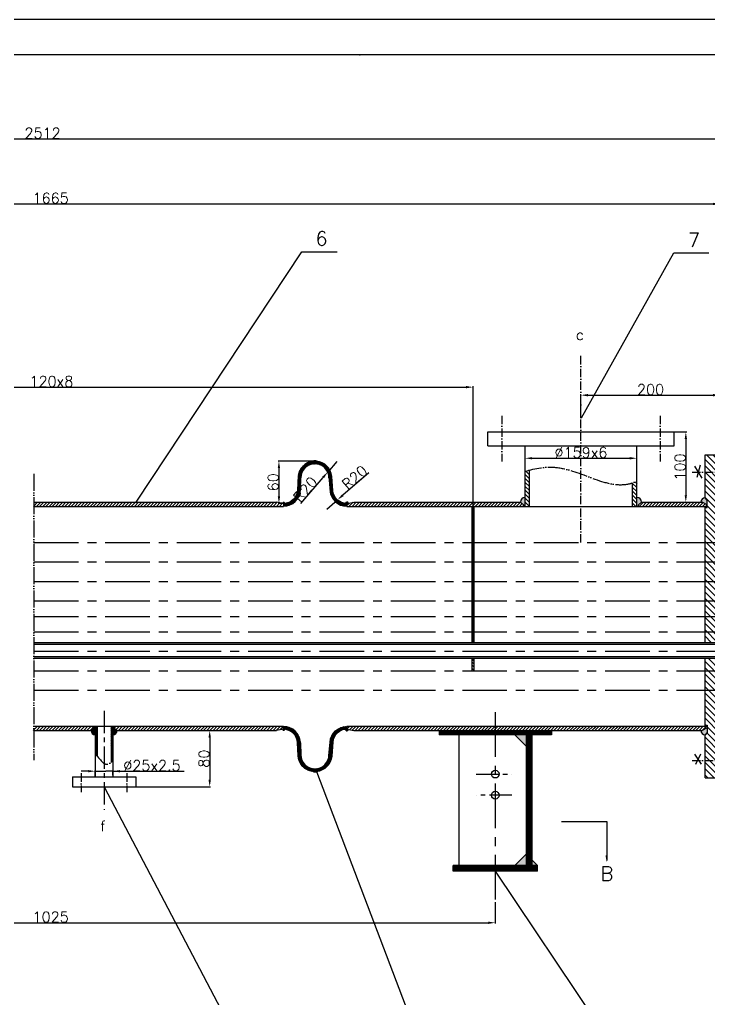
# Model space of a CAD drawing. Header units: millimetres. Extents: x 0 to 4205, y 0 to 2970.
# Drawn here: x 1656 to 2637, y 1576 to 2970 of the extents above; entities that cross this region are included whole.
import ezdxf

# ---------------------------------------------------------------- set-up
doc = ezdxf.new("R2010")
doc.units = ezdxf.units.MM
for name, pattern in [('ACAD_ISO05W100', [33, 24, -3, 0, -3, 0, -3]), ('ACAD_ISO10W100', [18, 12, -3, 0, -3]), ('CENTER', [50.8, 31.75, -6.35, 6.35, -6.35]), ('CENTERX2', [101.6, 63.5, -12.7, 12.7, -12.7])]:
    doc.linetypes.add(name, pattern=pattern)
for name, color, linetype in [('中心线', 10, 'CENTER'), ('双点划线', 90, 'ACAD_ISO10W100'), ('文字', 130, 'Continuous'), ('点划线', 51, 'Continuous'), ('粗线', 160, 'Continuous'), ('细线', 7, 'Continuous')]:
    doc.layers.add(name, color=color, linetype=linetype)
doc.styles.get("Standard").update_dxf_attribs({"font": 'txt.shx'})
doc.dimstyles.new('ISO-25', dxfattribs={"dimtxt": 15, "dimasz": 10, "dimexe": 1.25, "dimexo": 0.625, "dimtad": 1, "dimdsep": 46, "dimtxsty": 'Standard', "dimcen": 10, "dimadec": 0, "dimazin": 0, "dimtfac": 1, "dimtmove": 0, "dimatfit": 3, "dimldrblk": 'NONE', "dimfxl": 0, "dimarcsym": 0})

# ---------------------------------------------------------------- blocks, each defined once
blk = doc.blocks.new('*D20')
at = {"layer": 'Defpoints', "color": 0}
for p in [(2301.2, 2446.9), (1101.4, 2225.9), (2301.2, 2225.9)]:
    blk.add_point(p, dxfattribs=at)
at = {"layer": '细线', "color": 0, "lineweight": -2}
for p, q in [((1101.4, 2226.5), (1101.4, 2448.2)), ((1111.4, 2446.9), (2291.2, 2446.9)), ((2301.2, 2226.5), (2301.2, 2448.2))]:
    blk.add_line(p, q, dxfattribs=at)
at = {"layer": '细线', "color": 0}
for points in [[(1111.4, 2448.6), (1111.4, 2445.3), (1101.4, 2446.9)], [(2291.2, 2448.6), (2291.2, 2445.3), (2301.2, 2446.9)]]:
    blk.add_solid(points, dxfattribs=at)
at = {"layer": '细线', "color": 0, "insert": (1701.3, 2455.1), "char_height": 15, "attachment_point": 5}
blk.add_mtext('120x8', dxfattribs=at)
blk = doc.blocks.new('_None')
blk = doc.blocks.new('*D21')
at = {"layer": 'Defpoints', "color": 0}
for p in [(3064.5, 2800.2), (313, 2122), (3064.5, 2120.7)]:
    blk.add_point(p, dxfattribs=at)
at = {"layer": '细线', "color": 0, "lineweight": -2}
for p, q in [((313, 2122.6), (313, 2801.4)), ((323, 2800.2), (3054.5, 2800.2)), ((3064.5, 2121.4), (3064.5, 2801.4))]:
    blk.add_line(p, q, dxfattribs=at)
at = {"layer": '细线', "color": 0}
for points in [[(323, 2801.8), (323, 2798.5), (313, 2800.2)], [(3054.5, 2801.8), (3054.5, 2798.5), (3064.5, 2800.2)]]:
    blk.add_solid(points, dxfattribs=at)
at = {"layer": '细线', "color": 0, "insert": (1688.7, 2808.3), "char_height": 15, "attachment_point": 5}
blk.add_mtext('2512', dxfattribs=at)
blk = doc.blocks.new('*D24')
at = {"layer": 'Defpoints', "color": 0}
for p in [(2652.7, 2707.7), (747.7, 2351.4), (2652.7, 2283.2)]:
    blk.add_point(p, dxfattribs=at)
at = {"layer": '细线', "color": 0, "lineweight": -2}
for p, q in [((747.7, 2352), (747.7, 2708.9)), ((757.7, 2707.7), (2642.7, 2707.7)), ((2652.7, 2283.9), (2652.7, 2708.9))]:
    blk.add_line(p, q, dxfattribs=at)
at = {"layer": '细线', "color": 0}
for points in [[(757.7, 2709.3), (757.7, 2706), (747.7, 2707.7)], [(2642.7, 2709.3), (2642.7, 2706), (2652.7, 2707.7)]]:
    blk.add_solid(points, dxfattribs=at)
at = {"layer": '细线', "color": 0, "insert": (1700.2, 2715.8), "char_height": 15, "attachment_point": 5}
blk.add_mtext('1665', dxfattribs=at)
blk = doc.blocks.new('*D30')
at = {"layer": 'Defpoints', "color": 0}
for p in [(2534.2, 2345.7), (2375.2, 2327), (2534.2, 2313)]:
    blk.add_point(p, dxfattribs=at)
at = {"layer": '细线', "color": 0, "lineweight": -2}
for p, q in [((2375.2, 2327.6), (2375.2, 2347)), ((2385.2, 2345.7), (2524.2, 2345.7)), ((2534.2, 2313.7), (2534.2, 2347))]:
    blk.add_line(p, q, dxfattribs=at)
at = {"layer": '细线', "color": 0}
for points in [[(2385.2, 2347.4), (2385.2, 2344.1), (2375.2, 2345.7)], [(2524.2, 2347.4), (2524.2, 2344.1), (2534.2, 2345.7)]]:
    blk.add_solid(points, dxfattribs=at)
at = {"layer": '细线', "color": 0, "insert": (2454.7, 2353.9), "char_height": 15, "attachment_point": 5}
blk.add_mtext('%%C159x6', dxfattribs=at)
blk = doc.blocks.new('*D31')
at = {"layer": 'Defpoints', "color": 0}
for p in [(2652.7, 2435.5), (2454.7, 2403.9), (2652.7, 2350.7)]:
    blk.add_point(p, dxfattribs=at)
at = {"layer": '细线', "color": 0, "lineweight": -2}
for p, q in [((2454.7, 2404.5), (2454.7, 2436.8)), ((2464.7, 2435.5), (2642.7, 2435.5)), ((2652.7, 2351.4), (2652.7, 2436.8))]:
    blk.add_line(p, q, dxfattribs=at)
at = {"layer": '细线', "color": 0}
for points in [[(2464.7, 2437.2), (2464.7, 2433.8), (2454.7, 2435.5)], [(2642.7, 2437.2), (2642.7, 2433.8), (2652.7, 2435.5)]]:
    blk.add_solid(points, dxfattribs=at)
at = {"layer": '细线', "color": 0, "insert": (2553.7, 2443.6), "char_height": 15, "attachment_point": 5}
blk.add_mtext('200', dxfattribs=at)
blk = doc.blocks.new('*D32')
at = {"layer": 'Defpoints', "color": 0}
for p in [(2107.3, 2341.3), (2094.4, 2326.1)]:
    blk.add_point(p, dxfattribs=at)
at = {"layer": '细线', "color": 0, "lineweight": -2}
for p, q in [((2107.3, 2341.3), (2094.4, 2326.1)), ((2056.2, 2281.4), (2087.9, 2318.5))]:
    blk.add_line(p, q, dxfattribs=at)
at = {"layer": '细线', "color": 0}
blk.add_solid([(2086.6, 2319.6), (2089.1, 2317.4), (2094.4, 2326.1)], dxfattribs=at)
at = {"layer": '细线', "color": 0, "insert": (2062.6, 2301.4), "char_height": 15, "attachment_point": 5, "rotation": 49.5349}
blk.add_mtext('R20', dxfattribs=at)
blk = doc.blocks.new('*D33')
at = {"layer": 'Defpoints', "color": 0}
for p in [(2093.1, 2273.5), (2108.3, 2286.6)]:
    blk.add_point(p, dxfattribs=at)
at = {"layer": '细线', "color": 0, "lineweight": -2}
for p, q in [((2152.8, 2324.9), (2115.8, 2293.1)), ((2093.1, 2273.5), (2108.3, 2286.6))]:
    blk.add_line(p, q, dxfattribs=at)
at = {"layer": '细线', "color": 0}
blk.add_solid([(2114.8, 2294.4), (2116.9, 2291.8), (2108.3, 2286.6)], dxfattribs=at)
at = {"layer": '细线', "color": 0, "insert": (2132.8, 2318.4), "char_height": 15, "attachment_point": 5, "rotation": 40.7107}
blk.add_mtext('R20', dxfattribs=at)
blk = doc.blocks.new('*D46')
at = {"layer": 'Defpoints', "color": 0}
for p in [(1788.7, 1900.4), (1763.7, 1892.2), (1788.7, 1894.2)]:
    blk.add_point(p, dxfattribs=at)
at = {"layer": '细线', "color": 0, "lineweight": -2}
for p, q in [((1753.7, 1900.4), (1743.7, 1900.4)), ((1763.7, 1892.9), (1763.7, 1901.6)), ((1763.7, 1900.4), (1773.7, 1900.4)), ((1773.7, 1900.4), (1778.7, 1900.4)), ((1788.7, 1900.4), (1778.7, 1900.4)), ((1788.7, 1894.9), (1788.7, 1901.6)), ((1788.7, 1900.4), (1890, 1900.4)), ((1798.7, 1900.4), (1808.7, 1900.4))]:
    blk.add_line(p, q, dxfattribs=at)
at = {"layer": '细线', "color": 0}
for points in [[(1753.7, 1902), (1753.7, 1898.7), (1763.7, 1900.4)], [(1798.7, 1902), (1798.7, 1898.7), (1788.7, 1900.4)]]:
    blk.add_solid(points, dxfattribs=at)
at = {"layer": '细线', "color": 0, "insert": (1844.3, 1908.5), "char_height": 15, "attachment_point": 5}
blk.add_mtext('%%c25x2.5', dxfattribs=at)
blk = doc.blocks.new('*D54')
at = {"layer": 'Defpoints', "color": 0}
for p in [(1067.7, 1714.4), (2332.7, 1714.4), (2332.7, 1684.7)]:
    blk.add_point(p, dxfattribs=at)
at = {"layer": '细线', "color": 0, "lineweight": -2}
for p, q in [((1067.7, 1713.8), (1067.7, 1683.5)), ((2332.7, 1713.8), (2332.7, 1683.5)), ((1077.7, 1684.7), (2322.7, 1684.7))]:
    blk.add_line(p, q, dxfattribs=at)
at = {"layer": '细线', "color": 0}
for points in [[(1077.7, 1686.4), (1077.7, 1683), (1067.7, 1684.7)], [(2322.7, 1686.4), (2322.7, 1683), (2332.7, 1684.7)]]:
    blk.add_solid(points, dxfattribs=at)
at = {"layer": '细线', "color": 0, "insert": (1700.2, 1692.8), "char_height": 15, "attachment_point": 5}
blk.add_mtext('1025', dxfattribs=at)
blk = doc.blocks.new('*D75')
at = {"layer": 'Defpoints', "color": 0}
for p in [(2076.1, 2341.7), (2025, 2281.5), (2031.5, 2281.5)]:
    blk.add_point(p, dxfattribs=at)
at = {"layer": '细线', "color": 0, "lineweight": -2}
for p, q in [((2075.5, 2341.7), (2023.7, 2341.7)), ((2025, 2331.7), (2025, 2291.5)), ((2030.9, 2281.5), (2023.7, 2281.5))]:
    blk.add_line(p, q, dxfattribs=at)
at = {"layer": '细线', "color": 0}
for points in [[(2023.3, 2331.7), (2026.6, 2331.7), (2025, 2341.7)], [(2023.3, 2291.5), (2026.6, 2291.5), (2025, 2281.5)]]:
    blk.add_solid(points, dxfattribs=at)
at = {"layer": '细线', "color": 0, "insert": (2016.8, 2311.6), "char_height": 15, "attachment_point": 5, "rotation": 90}
blk.add_mtext('60', dxfattribs=at)
blk = doc.blocks.new('*D76')
at = {"layer": 'Defpoints', "color": 0}
for p in [(1794.9, 1958.2), (1808.7, 1878.2), (1926.5, 1878.2)]:
    blk.add_point(p, dxfattribs=at)
at = {"layer": '细线', "color": 0, "lineweight": -2}
for p, q in [((1795.5, 1958.2), (1927.7, 1958.2)), ((1926.5, 1948.2), (1926.5, 1888.2)), ((1809.4, 1878.2), (1927.7, 1878.2))]:
    blk.add_line(p, q, dxfattribs=at)
at = {"layer": '细线', "color": 0}
for points in [[(1924.8, 1948.2), (1928.1, 1948.2), (1926.5, 1958.2)], [(1924.8, 1888.2), (1928.1, 1888.2), (1926.5, 1878.2)]]:
    blk.add_solid(points, dxfattribs=at)
at = {"layer": '细线', "color": 0, "insert": (1918.3, 1918.2), "char_height": 15, "attachment_point": 5, "rotation": 90}
blk.add_mtext('80', dxfattribs=at)
blk = doc.blocks.new('*D79')
at = {"layer": 'Defpoints', "color": 0}
for p in [(2587.2, 2383.2), (2541, 2283.2), (2603.9, 2283.2)]:
    blk.add_point(p, dxfattribs=at)
at = {"layer": '细线', "color": 0, "lineweight": -2}
for p, q in [((2587.9, 2383.2), (2605.1, 2383.2)), ((2603.9, 2373.2), (2603.9, 2293.2)), ((2541.6, 2283.2), (2605.1, 2283.2))]:
    blk.add_line(p, q, dxfattribs=at)
at = {"layer": '细线', "color": 0}
for points in [[(2602.2, 2373.2), (2605.5, 2373.2), (2603.9, 2383.2)], [(2602.2, 2293.2), (2605.5, 2293.2), (2603.9, 2283.2)]]:
    blk.add_solid(points, dxfattribs=at)
at = {"layer": '细线', "color": 0, "insert": (2595.7, 2333.2), "char_height": 15, "attachment_point": 5, "rotation": 90}
blk.add_mtext('100', dxfattribs=at)

msp = doc.modelspace()

# ---------------------------------------------------------------- hatches: boundary and pattern name
at = {"layer": '文字'}
h = msp.add_hatch(dxfattribs=at)
h.set_pattern_fill('ANSI31', color=256, scale=2, angle=90, style=0)
h.paths.add_polyline_path([(2652.729, 2350.738), (2631.229, 2350.738), (2631.229, 2325.738), (2652.729, 2325.738)])
h.paths.add_polyline_path([(2652.729, 2325.738), (2631.229, 2325.738), (2631.229, 2289.218), (2634.229, 2286.238), (2634.229, 2275.738), (2631.229, 2275.738), (2631.229, 2225.868), (2654.229, 2225.868), (2654.229, 2277.238), (2654.229, 2283.238), (2652.729, 2283.238)])
h.paths.add_polyline_path([(2654.229, 2225.868), (2631.229, 2225.868), (2631.229, 2198.158), (2654.229, 2198.158)])
h.paths.add_polyline_path([(2654.229, 2198.158), (2631.229, 2198.158), (2631.229, 2170.448), (2654.229, 2170.448)])
h.paths.add_polyline_path([(2654.229, 2170.448), (2631.229, 2170.448), (2631.229, 2142.738), (2654.229, 2142.738)])
h.paths.add_polyline_path([(2654.229, 2142.738), (2631.229, 2142.738), (2631.229, 2120.738), (2654.229, 2120.738)])
h.paths.add_polyline_path([(2654.229, 2120.738), (2631.229, 2120.738), (2631.229, 2098.738), (2654.229, 2098.738)])
h.paths.add_polyline_path([(2654.229, 2098.738), (2631.229, 2098.738), (2631.229, 2083.528), (2654.229, 2083.528)])
h.paths.add_polyline_path([(2654.229, 2061.028), (2631.229, 2061.028), (2631.229, 2043.318), (2654.229, 2043.318)])
h.paths.add_polyline_path([(2654.229, 2043.318), (2631.229, 2043.318), (2631.229, 2015.608), (2654.229, 2015.608)])
h.paths.add_polyline_path([(2654.229, 2015.608), (2631.229, 2015.608), (2631.229, 1965.738), (2634.229, 1965.738), (2634.229, 1962.238), (2634.229, 1955.238), (2631.229, 1952.258), (2631.229, 1915.738), (2652.729, 1915.738), (2652.729, 1958.238), (2654.229, 1958.238), (2654.229, 1964.238)])
h.paths.add_polyline_path([(2652.729, 1915.738), (2631.229, 1915.738), (2631.229, 1890.738), (2652.729, 1890.738)])
h = msp.add_hatch(dxfattribs=at)
h.set_pattern_fill('ANSI31', color=256, scale=1.25, angle=90, style=0)
edge = h.paths.add_edge_path()
edge.add_spline(control_points=[(874.229, 2328.994), (872.208, 2328.826), (870.205, 2328.589), (868.229, 2328.28)], knot_values=[44.36634144, 44.36634144, 44.36634144, 44.36634144, 49.8330645, 49.8330645, 49.8330645, 49.8330645], degree=3, periodic=0)
edge.add_line((868.229, 2328.28), (868.229, 2277.238))
edge.add_line((868.229, 2277.238), (874.229, 2277.238))
edge.add_line((874.229, 2277.238), (874.229, 2328.994))
edge = h.paths.add_edge_path()
edge.add_spline(control_points=[(1027.229, 2323.575), (1026.738, 2323.521), (1024.732, 2323.274), (1022.734, 2322.906), (1021.229, 2322.57)], knot_values=[199.64824049, 199.64824049, 199.64824049, 199.64824049, 201.13004914, 205.71032569, 205.71032569, 205.71032569, 205.71032569], degree=3, periodic=0)
edge.add_line((1021.229, 2322.57), (1021.229, 2277.238))
edge.add_line((1021.229, 2277.238), (1027.229, 2277.238))
edge.add_line((1027.229, 2277.238), (1027.229, 2323.575))
edge = h.paths.add_edge_path()
edge.add_spline(control_points=[(2381.229, 2328.722), (2379.221, 2328.181), (2377.22, 2327.598), (2375.229, 2326.981)], knot_values=[29.50461906, 29.50461906, 29.50461906, 29.50461906, 35.63476873, 35.63476873, 35.63476873, 35.63476873], degree=3, periodic=0)
edge.add_line((2375.229, 2326.981), (2375.229, 2277.238))
edge.add_line((2375.229, 2277.238), (2381.229, 2277.238))
edge.add_line((2381.229, 2277.238), (2381.229, 2328.722))
edge = h.paths.add_edge_path()
edge.add_spline(control_points=[(2534.229, 2313.035), (2532.243, 2312.186), (2530.241, 2311.43), (2528.229, 2310.781)], knot_values=[185.96643837, 185.96643837, 185.96643837, 185.96643837, 192.46543518, 192.46543518, 192.46543518, 192.46543518], degree=3, periodic=0)
edge.add_line((2528.229, 2310.781), (2528.229, 2277.238))
edge.add_line((2528.229, 2277.238), (2534.229, 2277.238))
edge.add_line((2534.229, 2277.238), (2534.229, 2313.035))
h = msp.add_hatch(dxfattribs=at)
h.set_pattern_fill('ANSI31', color=256, scale=0.15, style=0)
h.paths.add_polyline_path([(2076.19, 2337.726), (2073.942, 2341.62, 0.37592053), (2052.208, 2318.654), (2051.514, 2300.699, -0.4029342), (2031.528, 2281.472), (2031.528, 2277.472, 0.4029342), (2055.511, 2300.544), (2056.205, 2318.499, -0.4029342)])
h.paths.add_polyline_path([(2078.439, 2341.62), (2076.19, 2337.726, -0.39146598), (2096.129, 2319.29), (2097.674, 2299.595, 0.39146598), (2121.6, 2277.472), (2121.6, 2281.472, -0.39146598), (2101.662, 2299.908), (2100.117, 2319.603, 0.36465689)])
h = msp.add_hatch(dxfattribs=at)
h.set_pattern_fill('ANSI31', color=256, scale=0.25, angle=90, style=0)
edge = h.paths.add_edge_path()
edge.add_spline(control_points=[(2826.717, 2305.35), (2825.873, 2304.24), (2825.04, 2303.101), (2824.217, 2301.996)], knot_values=[54.02409437, 54.02409437, 54.02409437, 54.02409437, 57.40493675, 57.40493675, 57.40493675, 57.40493675], degree=3, periodic=0)
edge.add_line((2824.217, 2301.996), (2824.217, 2277.238))
edge.add_line((2824.217, 2277.238), (2826.717, 2277.238))
edge.add_line((2826.717, 2277.238), (2826.717, 2305.35))
edge = h.paths.add_edge_path()
edge.add_spline(control_points=[(2804.217, 2304.721), (2803.409, 2305.538), (2802.578, 2306.273), (2801.717, 2306.863)], knot_values=[22.89540371, 22.89540371, 22.89540371, 22.89540371, 25.95699205, 25.95699205, 25.95699205, 25.95699205], degree=3, periodic=0)
edge.add_line((2801.717, 2306.863), (2801.717, 2277.238))
edge.add_line((2801.717, 2277.238), (2804.217, 2277.238))
edge.add_line((2804.217, 2277.238), (2804.217, 2304.721))
edge = h.paths.add_edge_path()
edge.add_line((2826.717, 1964.238), (2824.217, 1964.238))
edge.add_line((2824.217, 1964.238), (2824.217, 1930.962))
edge.add_spline(control_points=[(2824.217, 1930.962), (2824.511, 1931.072), (2825.345, 1931.291), (2826.177, 1931.21), (2826.717, 1931.059)], knot_values=[52.09360742, 52.09360742, 52.09360742, 52.09360742, 53.19528586, 55.22456779, 55.22456779, 55.22456779, 55.22456779], degree=3, periodic=0)
edge.add_line((2826.717, 1931.059), (2826.717, 1964.238))
edge = h.paths.add_edge_path()
edge.add_line((2804.217, 1964.238), (2801.717, 1964.238))
edge.add_line((2801.717, 1964.238), (2801.717, 1928.553))
edge.add_spline(control_points=[(2801.717, 1928.553), (2802.553, 1927.966), (2803.387, 1927.252), (2804.217, 1926.509)], knot_values=[24.7593455, 24.7593455, 24.7593455, 24.7593455, 27.71247133, 27.71247133, 27.71247133, 27.71247133], degree=3, periodic=0)
edge.add_line((2804.217, 1926.509), (2804.217, 1964.238))
edge = h.paths.add_edge_path()
edge.add_line((1788.724, 1964.238), (1786.224, 1964.238))
edge.add_line((1786.224, 1964.238), (1786.224, 1912.844))
edge.add_spline(control_points=[(1786.224, 1912.844), (1787.051, 1913.438), (1787.885, 1914.116), (1788.724, 1914.856)], knot_values=[64.6773214, 64.6773214, 64.6773214, 64.6773214, 67.70936171, 67.70936171, 67.70936171, 67.70936171], degree=3, periodic=0)
edge.add_line((1788.724, 1914.856), (1788.724, 1964.238))
edge = h.paths.add_edge_path()
edge.add_line((1766.224, 1964.238), (1763.724, 1964.238))
edge.add_line((1763.724, 1964.238), (1763.724, 1924.631))
edge.add_spline(control_points=[(1763.724, 1924.631), (1764.576, 1923.873), (1765.407, 1923.016), (1766.224, 1922.105)], knot_values=[34.55100442, 34.55100442, 34.55100442, 34.55100442, 37.86972852, 37.86972852, 37.86972852, 37.86972852], degree=3, periodic=0)
edge.add_line((1766.224, 1922.105), (1766.224, 1964.238))
h = msp.add_hatch(color=6, dxfattribs=at)
h.paths.add_polyline_path([(2454.729, 2083.528), (1676.305, 2083.528), (1676.305, 2081.028), (2454.729, 2081.028)])
h.paths.add_polyline_path([(2454.729, 2063.528), (1676.305, 2063.528), (1676.305, 2061.028), (2454.729, 2061.028)])
h.paths.add_polyline_path([(2656.229, 2083.528), (2454.729, 2083.528), (2454.729, 2081.028), (2656.229, 2081.028)])
h.paths.add_polyline_path([(2656.229, 2063.528), (2454.729, 2063.528), (2454.729, 2061.028), (2656.229, 2061.028)])
h = msp.add_hatch(dxfattribs=at)
h.set_pattern_fill('ANSI31', color=256, scale=0.15, style=0)
h.set_pattern_definition([(315, (0, 4241.4766), (-0.336759605, -0.336759605), [])])
h.paths.add_polyline_path([(2073.942, 1899.856), (2076.19, 1903.751, -0.4029342), (2056.205, 1922.978), (2055.511, 1940.932, 0.4029342), (2031.528, 1964.004), (2031.528, 1960.004, -0.4029342), (2051.514, 1940.778), (2052.208, 1922.823, 0.37592053)])
h.paths.add_polyline_path([(2076.19, 1903.751), (2078.439, 1899.856, 0.36465689), (2100.117, 1921.874), (2101.662, 1941.569, -0.39146598), (2121.6, 1960.004), (2121.6, 1964.004, 0.39146598), (2097.674, 1941.881), (2096.129, 1922.187, -0.39146598)])
h = msp.add_hatch(dxfattribs=at)
h.set_pattern_fill('ANSI31', color=256, scale=0.25, angle=90, style=0)
h.paths.add_polyline_path([(2332.729, 1958.238), (2252.731, 1958.238), (2252.731, 1952.238), (2332.729, 1952.238)])
h.paths.add_polyline_path([(2412.726, 1958.238), (2332.729, 1958.238), (2332.729, 1952.238), (2412.726, 1952.238)])
h.paths.add_polyline_path([(2384.726, 1952.238), (2376.726, 1952.238), (2376.726, 1766.238), (2384.726, 1766.238)])
h.paths.add_polyline_path([(2392.729, 1766.238), (2332.729, 1766.238), (2332.729, 1758.238), (2392.729, 1758.238)])
h.paths.add_polyline_path([(2332.729, 1766.238), (2272.729, 1766.238), (2272.729, 1758.238), (2332.729, 1758.238)])
h = msp.add_hatch(color=1, dxfattribs=at)
h.paths.add_polyline_path([(2376.726, 1952.238), (2360.726, 1952.238), (2376.726, 1936.131)])
h.paths.add_polyline_path([(2376.726, 1782.468), (2360.726, 1766.238), (2376.726, 1766.238)])
h.paths.add_polyline_path([(2384.726, 1774.279), (2384.726, 1766.238), (2392.729, 1766.238)])
at = {"layer": '粗线'}
for points in [[(2078.439, 2341.62, 0.27753518), (2073.942, 2341.62), (2076.19, 2337.726)], [(2030.25, 2281.697), (2031.528, 2281.472, 0.02240083), (2033.318, 2281.552, 0.66958931)], [(2119.603, 2281.572, 0.02501564), (2121.6, 2281.472), (2123.57, 2281.819, 0.89358525)], [(2031.528, 1960.004), (2030.25, 1959.779, 0.66958931), (2033.318, 1959.924, 0.02240083)], [(2123.57, 1959.657), (2121.6, 1960.004, 0.02501564), (2119.603, 1959.904, 0.89358525)], [(2076.19, 1903.751), (2073.942, 1899.856, 0.27753518), (2078.439, 1899.856)]]:
    msp.add_hatch(color=1, dxfattribs=at).paths.add_polyline_path(points)
at = {"layer": '细线'}
h = msp.add_hatch(color=1, dxfattribs=at)
h.paths.add_polyline_path([(771.229, 2289.107), (768.311, 2286.238), (768.229, 2279.238), (775.183, 2283.238), (777.08, 2283.238, 0.45754029)])
h.paths.add_polyline_path([(777.08, 1958.238), (775.183, 1958.238), (768.229, 1962.238), (768.311, 1955.239), (771.229, 1952.37, 0.45754029)])
h.paths.add_polyline_path([(2634.229, 2286.238), (2631.229, 2289.218, 0.41421356), (2625.249, 2283.238), (2627.283, 2283.238), (2634.229, 2279.238)])
h.paths.add_polyline_path([(2634.229, 1955.238), (2634.229, 1962.238), (2627.247, 1958.218), (2627.267, 1958.238), (2625.249, 1958.238, 0.41421356), (2631.229, 1952.258)])
h.paths.add_polyline_path([(2688.229, 2295.738), (2675.729, 2283.238), (2700.7, 2283.238)])
h.paths.add_polyline_path([(2659.229, 2284.738), (2655.229, 2284.738), (2659.229, 2280.797)])
h.paths.add_polyline_path([(2659.229, 1960.68), (2655.229, 1956.738), (2659.229, 1956.738)])
h.paths.add_polyline_path([(2700.7, 1958.238), (2675.729, 1958.238), (2688.229, 1945.738)])
h = msp.add_hatch(color=1, dxfattribs=at)
h.paths.add_polyline_path([(2375.229, 2289.989, 0.41421356), (2368.478, 2283.238), (2373.229, 2279.189), (2373.229, 2277.238), (2375.229, 2277.238)])
h.paths.add_polyline_path([(2534.229, 2289.989), (2534.229, 2277.238), (2536.228, 2277.238), (2536.228, 2279.189), (2540.979, 2283.238, 0.41421356)])
for points in [[(1763.724, 1964.238), (1761.724, 1964.238), (1761.724, 1961.702), (1757.594, 1958.238, 0.41421356), (1763.724, 1952.108)], [(1794.877, 1958.238), (1790.747, 1961.702), (1790.747, 1964.238), (1788.724, 1964.238), (1788.724, 1952.108, 0.41534281)]]:
    msp.add_hatch(color=1, dxfattribs=at).paths.add_polyline_path(points)

# ---------------------------------------------------------------- linework, layer by layer
at = {"layer": '中心线', "linetype": 'CENTERX2'}
for p, q in [((1676.305, 2225.868), (2750.738, 2225.868)), ((1676.305, 2198.158), (2750.738, 2198.158)), ((1676.305, 2170.448), (2750.738, 2170.448)), ((1676.305, 2142.738), (2750.738, 2142.738)), ((1676.305, 2098.738), (2750.738, 2098.738)), ((1676.305, 2071.028), (2750.738, 2071.028)), ((1676.305, 2043.318), (2750.738, 2043.318)), ((1676.305, 2015.608), (2750.738, 2015.608))]:
    msp.add_line(p, q, dxfattribs=at)
at = {"layer": '中心线', "color": 2, "linetype": 'CENTERX2'}
msp.add_line((1676.305, 2120.738), (2954.229, 2120.738), dxfattribs=at)
at = {"layer": '双点划线', "linetype": 'ACAD_ISO05W100'}
msp.add_line((1676.305, 2323.411), (1676.305, 1915.859), dxfattribs=at)
for points, knots in [([(2375.229, 2326.981), (2389.812, 2331.502), (2439.866, 2340.288), (2493.349, 2299.373), (2530.023, 2311.237), (2534.229, 2313.035)], [29.50461906, 29.50461906, 29.50461906, 29.50461906, 74.39186085, 178.70191356, 192.46543518, 192.46543518, 192.46543518, 192.46543518]), ([(1763.724, 1924.631), (1768.85, 1920.073), (1776.11, 1906.485), (1785.076, 1911.636), (1788.724, 1914.856)], [34.55100442, 34.55100442, 34.55100442, 34.55100442, 54.51479374, 67.70936171, 67.70936171, 67.70936171, 67.70936171])]:
    msp.add_open_spline(points, degree=3, knots=knots, dxfattribs=at)
at = {"layer": '文字'}
for p, q in [((1675.561, 2277.238), (1681.561, 2283.238)), ((1680.051, 2277.238), (1686.051, 2283.238)), ((1684.541, 2277.238), (1690.541, 2283.238)), ((1689.032, 2277.238), (1695.032, 2283.238)), ((1693.522, 2277.238), (1699.522, 2283.238)), ((1698.012, 2277.238), (1704.012, 2283.238)), ((1702.502, 2277.238), (1708.502, 2283.238)), ((1706.992, 2277.238), (1712.992, 2283.238)), ((1711.482, 2277.238), (1717.482, 2283.238)), ((1715.972, 2277.238), (1721.972, 2283.238)), ((1720.462, 2277.238), (1726.462, 2283.238)), ((1724.953, 2277.238), (1730.953, 2283.238)), ((1729.443, 2277.238), (1735.443, 2283.238)), ((1733.933, 2277.238), (1739.933, 2283.238)), ((1738.423, 2277.238), (1744.423, 2283.238)), ((1742.913, 2277.238), (1748.913, 2283.238)), ((1747.403, 2277.238), (1753.403, 2283.238)), ((1751.893, 2277.238), (1757.893, 2283.238)), ((1756.383, 2277.238), (1762.383, 2283.238)), ((1760.874, 2277.238), (1766.874, 2283.238)), ((1765.364, 2277.238), (1771.364, 2283.238)), ((1769.854, 2277.238), (1775.854, 2283.238)), ((1774.344, 2277.238), (1780.344, 2283.238)), ((1778.834, 2277.238), (1784.834, 2283.238)), ((1783.324, 2277.238), (1789.324, 2283.238)), ((1787.814, 2277.238), (1793.814, 2283.238)), ((1792.304, 2277.238), (1798.304, 2283.238)), ((1796.795, 2277.238), (1802.795, 2283.238)), ((1801.285, 2277.238), (1807.285, 2283.238)), ((1805.775, 2277.238), (1811.775, 2283.238)), ((1810.265, 2277.238), (1816.265, 2283.238)), ((1814.755, 2277.238), (1820.755, 2283.238)), ((1819.245, 2277.238), (1825.245, 2283.238)), ((1823.735, 2277.238), (1829.735, 2283.238)), ((1828.225, 2277.238), (1834.225, 2283.238)), ((1832.716, 2277.238), (1838.716, 2283.238)), ((1837.206, 2277.238), (1843.206, 2283.238)), ((1841.696, 2277.238), (1847.696, 2283.238)), ((1846.186, 2277.238), (1852.186, 2283.238)), ((1850.676, 2277.238), (1856.676, 2283.238)), ((1855.166, 2277.238), (1861.166, 2283.238)), ((1859.656, 2277.238), (1865.656, 2283.238)), ((1864.147, 2277.238), (1870.147, 2283.238)), ((1868.637, 2277.238), (1874.637, 2283.238)), ((1873.127, 2277.238), (1879.127, 2283.238)), ((1877.617, 2277.238), (1883.617, 2283.238)), ((1882.107, 2277.238), (1888.107, 2283.238)), ((1886.597, 2277.238), (1892.597, 2283.238)), ((1891.087, 2277.238), (1897.087, 2283.238)), ((1895.577, 2277.238), (1901.577, 2283.238)), ((1900.068, 2277.238), (1906.068, 2283.238)), ((1904.558, 2277.238), (1910.558, 2283.238)), ((1909.048, 2277.238), (1915.048, 2283.238)), ((1913.538, 2277.238), (1919.538, 2283.238)), ((1918.028, 2277.238), (1924.028, 2283.238)), ((1922.518, 2277.238), (1928.518, 2283.238)), ((1927.008, 2277.238), (1933.008, 2283.238)), ((1931.498, 2277.238), (1937.498, 2283.238)), ((1935.989, 2277.238), (1941.989, 2283.238)), ((1940.479, 2277.238), (1946.479, 2283.238)), ((1944.969, 2277.238), (1950.969, 2283.238)), ((1949.459, 2277.238), (1955.459, 2283.238)), ((1953.949, 2277.238), (1959.949, 2283.238)), ((1958.439, 2277.238), (1964.439, 2283.238)), ((1962.929, 2277.238), (1968.929, 2283.238)), ((1967.419, 2277.238), (1973.419, 2283.238)), ((1971.91, 2277.238), (1977.91, 2283.238)), ((1976.4, 2277.238), (1982.4, 2283.238)), ((1980.89, 2277.238), (1986.89, 2283.238)), ((1985.38, 2277.238), (1991.38, 2283.238)), ((1989.87, 2277.238), (1995.87, 2283.238)), ((1994.36, 2277.238), (2000.36, 2283.238)), ((1998.85, 2277.238), (2004.85, 2283.238)), ((2003.34, 2277.238), (2009.34, 2283.238)), ((2007.831, 2277.238), (2013.831, 2283.238)), ((2012.321, 2277.238), (2018.321, 2283.238)), ((2016.811, 2277.238), (2022.616, 2283.044)), ((2021.301, 2277.238), (2026.433, 2282.371)), ((2025.791, 2277.238), (2030.25, 2281.697)), ((2121.6, 2278.756), (2124.897, 2282.053)), ((2124.572, 2277.238), (2130.572, 2283.238)), ((2129.062, 2277.238), (2135.062, 2283.238)), ((2133.552, 2277.238), (2139.552, 2283.238)), ((2138.042, 2277.238), (2144.042, 2283.238)), ((2142.532, 2277.238), (2148.532, 2283.238)), ((2147.022, 2277.238), (2153.022, 2283.238)), ((2151.512, 2277.238), (2157.512, 2283.238)), ((2156.002, 2277.238), (2162.002, 2283.238)), ((2160.492, 2277.238), (2166.492, 2283.238)), ((2164.982, 2277.238), (2170.982, 2283.238)), ((2169.472, 2277.238), (2175.472, 2283.238)), ((2173.962, 2277.238), (2179.962, 2283.238)), ((2178.452, 2277.238), (2184.452, 2283.238)), ((2182.942, 2277.238), (2188.942, 2283.238)), ((2187.432, 2277.238), (2193.432, 2283.238)), ((2191.922, 2277.238), (2197.922, 2283.238)), ((2196.412, 2277.238), (2202.412, 2283.238)), ((2200.902, 2277.238), (2206.902, 2283.238)), ((2205.392, 2277.238), (2211.392, 2283.238)), ((2209.882, 2277.238), (2215.882, 2283.238)), ((2214.372, 2277.238), (2220.372, 2283.238)), ((2218.862, 2277.238), (2224.862, 2283.238)), ((2223.352, 2277.238), (2229.352, 2283.238)), ((2227.842, 2277.238), (2233.842, 2283.238)), ((2232.332, 2277.238), (2238.332, 2283.238)), ((2236.822, 2277.238), (2242.822, 2283.238)), ((2236.827, 2277.238), (2242.827, 2283.238)), ((2241.312, 2277.238), (2247.312, 2283.238)), ((2241.317, 2277.238), (2247.317, 2283.238)), ((2245.802, 2277.238), (2251.802, 2283.238)), ((2245.807, 2277.238), (2251.807, 2283.238)), ((2250.292, 2277.238), (2256.292, 2283.238)), ((2250.298, 2277.238), (2256.298, 2283.238)), ((2254.782, 2277.238), (2260.782, 2283.238)), ((2254.788, 2277.238), (2260.788, 2283.238)), ((2259.272, 2277.238), (2265.272, 2283.238)), ((2259.278, 2277.238), (2265.278, 2283.238)), ((2263.762, 2277.238), (2269.762, 2283.238)), ((2263.768, 2277.238), (2269.768, 2283.238)), ((2268.252, 2277.238), (2274.252, 2283.238)), ((2268.258, 2277.238), (2274.258, 2283.238)), ((2272.742, 2277.238), (2278.742, 2283.238)), ((2272.748, 2277.238), (2278.748, 2283.238)), ((2277.232, 2277.238), (2283.232, 2283.238)), ((2277.238, 2277.238), (2283.238, 2283.238)), ((2281.722, 2277.238), (2287.722, 2283.238)), ((2281.728, 2277.238), (2287.728, 2283.238)), ((2286.219, 2277.238), (2292.219, 2283.238)), ((2290.709, 2277.238), (2296.709, 2283.238)), ((2295.199, 2277.238), (2301.199, 2283.238)), ((2299.689, 2277.238), (2305.689, 2283.238)), ((2302.729, 2272.712), (2299.729, 2275.712)), ((2302.729, 2277.202), (2302.692, 2277.238)), ((2304.179, 2277.238), (2310.179, 2283.238)), ((2308.669, 2277.238), (2314.669, 2283.238)), ((2313.159, 2277.238), (2319.159, 2283.238)), ((2317.649, 2277.238), (2323.649, 2283.238)), ((2322.14, 2277.238), (2328.14, 2283.238)), ((2326.63, 2277.238), (2332.63, 2283.238)), ((2331.12, 2277.238), (2337.12, 2283.238)), ((2335.61, 2277.238), (2341.61, 2283.238)), ((2340.1, 2277.238), (2346.1, 2283.238)), ((2344.59, 2277.238), (2350.59, 2283.238)), ((2349.08, 2277.238), (2355.08, 2283.238)), ((2353.57, 2277.238), (2359.57, 2283.238)), ((2358.061, 2277.238), (2364.061, 2283.238)), ((2362.551, 2277.238), (2368.517, 2283.205)), ((2367.041, 2277.238), (2370.941, 2281.139)), ((2371.531, 2277.238), (2373.229, 2278.937)), ((2537.666, 2277.238), (2543.666, 2283.238)), ((2542.156, 2277.238), (2548.156, 2283.238)), ((2546.646, 2277.238), (2552.646, 2283.238)), ((2551.136, 2277.238), (2557.136, 2283.238)), ((2555.626, 2277.238), (2561.626, 2283.238)), ((2560.116, 2277.238), (2566.116, 2283.238)), ((2564.606, 2277.238), (2570.606, 2283.238)), ((2569.097, 2277.238), (2575.097, 2283.238)), ((2573.587, 2277.238), (2579.587, 2283.238)), ((2578.077, 2277.238), (2584.077, 2283.238)), ((2582.567, 2277.238), (2588.567, 2283.238)), ((2587.057, 2277.238), (2593.057, 2283.238)), ((2591.547, 2277.238), (2597.547, 2283.238)), ((2596.037, 2277.238), (2602.037, 2283.238)), ((2600.528, 2277.238), (2606.528, 2283.238)), ((2605.018, 2277.238), (2611.018, 2283.238)), ((2609.508, 2277.238), (2615.508, 2283.238)), ((2613.998, 2277.238), (2619.998, 2283.238)), ((2618.488, 2277.238), (2624.488, 2283.238)), ((2622.978, 2277.238), (2628.359, 2282.619)), ((2627.468, 2277.238), (2631.208, 2280.978)), ((2631.958, 2277.238), (2634.057, 2279.337)), ((2302.729, 2268.222), (2299.729, 2271.222)), ((2302.729, 2263.732), (2299.729, 2266.732)), ((2302.729, 2259.241), (2299.729, 2262.241)), ((2302.729, 2254.751), (2299.729, 2257.751)), ((2302.729, 2250.261), (2299.729, 2253.261)), ((2302.729, 2245.771), (2299.729, 2248.771)), ((2302.729, 2241.281), (2299.729, 2244.281)), ((2302.729, 2236.791), (2299.729, 2239.791)), ((2302.729, 2232.301), (2299.729, 2235.301)), ((2302.729, 2227.811), (2299.729, 2230.811)), ((2302.729, 2223.32), (2299.729, 2226.32)), ((2302.729, 2218.83), (2299.729, 2221.83)), ((2302.729, 2214.34), (2299.729, 2217.34)), ((2302.729, 2209.85), (2299.729, 2212.85)), ((2302.729, 2205.36), (2299.729, 2208.36)), ((2302.729, 2200.87), (2299.729, 2203.87)), ((2302.729, 2196.38), (2299.729, 2199.38)), ((2302.729, 2191.89), (2299.729, 2194.89)), ((2302.729, 2187.399), (2299.729, 2190.399)), ((2302.729, 2182.909), (2299.729, 2185.909)), ((2302.729, 2178.419), (2299.729, 2181.419)), ((2302.729, 2173.929), (2299.729, 2176.929)), ((2302.729, 2169.439), (2299.729, 2172.439)), ((2302.729, 2164.949), (2299.729, 2167.949)), ((2302.729, 2160.459), (2299.729, 2163.459)), ((2302.729, 2155.968), (2299.729, 2158.968)), ((2302.729, 2151.478), (2299.729, 2154.478)), ((2302.729, 2146.988), (2299.729, 2149.988)), ((2302.729, 2142.498), (2299.729, 2145.498)), ((2302.729, 2138.008), (2299.729, 2141.008)), ((2302.729, 2133.518), (2299.729, 2136.518)), ((2302.729, 2129.028), (2299.729, 2132.028)), ((2302.729, 2124.538), (2299.729, 2127.538)), ((2302.729, 2120.047), (2299.729, 2123.047)), ((2302.729, 2115.557), (2299.729, 2118.557)), ((2302.729, 2111.067), (2299.729, 2114.067)), ((2302.729, 2106.577), (2299.729, 2109.577)), ((2302.729, 2102.087), (2299.729, 2105.087)), ((2302.729, 2097.597), (2299.729, 2100.597)), ((2302.729, 2093.107), (2299.729, 2096.107)), ((2302.729, 2088.617), (2299.729, 2091.617)), ((1849.824, 2083.528), (1849.729, 2083.623)), ((2302.729, 2084.126), (2299.729, 2087.126)), ((2302.729, 2057.186), (2299.729, 2060.186)), ((2302.729, 2052.696), (2299.729, 2055.696)), ((2302.729, 2048.205), (2299.729, 2051.205)), ((2302.729, 2043.715), (2299.729, 2046.715)), ((1675.36, 1958.238), (1681.36, 1964.238)), ((1679.85, 1958.238), (1685.85, 1964.238)), ((1684.34, 1958.238), (1690.34, 1964.238)), ((1688.831, 1958.238), (1694.831, 1964.238)), ((1693.321, 1958.238), (1699.321, 1964.238)), ((1697.811, 1958.238), (1703.811, 1964.238)), ((1702.301, 1958.238), (1708.301, 1964.238)), ((1706.791, 1958.238), (1712.791, 1964.238)), ((1711.281, 1958.238), (1717.281, 1964.238)), ((1715.771, 1958.238), (1721.771, 1964.238)), ((1720.262, 1958.238), (1726.262, 1964.238)), ((1724.752, 1958.238), (1730.752, 1964.238)), ((1729.242, 1958.238), (1735.242, 1964.238)), ((1733.732, 1958.238), (1739.732, 1964.238)), ((1738.222, 1958.238), (1744.222, 1964.238)), ((1742.712, 1958.238), (1748.712, 1964.238)), ((1747.202, 1958.238), (1753.202, 1964.238)), ((1751.692, 1958.238), (1757.692, 1964.238)), ((1756.183, 1958.238), (1762.183, 1964.238)), ((1788.724, 1959.349), (1793.613, 1964.238)), ((1792.104, 1958.238), (1798.104, 1964.238)), ((1796.594, 1958.238), (1802.594, 1964.238)), ((1801.084, 1958.238), (1807.084, 1964.238)), ((1805.574, 1958.238), (1811.574, 1964.238)), ((1810.064, 1958.238), (1816.064, 1964.238)), ((1814.554, 1958.238), (1820.554, 1964.238)), ((1819.044, 1958.238), (1825.044, 1964.238)), ((1823.534, 1958.238), (1829.534, 1964.238)), ((1828.025, 1958.238), (1834.025, 1964.238)), ((1832.515, 1958.238), (1838.515, 1964.238)), ((1837.005, 1958.238), (1843.005, 1964.238)), ((1841.495, 1958.238), (1847.495, 1964.238)), ((1845.985, 1958.238), (1851.985, 1964.238)), ((1850.475, 1958.238), (1856.475, 1964.238)), ((1854.965, 1958.238), (1860.965, 1964.238)), ((1859.455, 1958.238), (1865.455, 1964.238)), ((1863.946, 1958.238), (1869.946, 1964.238)), ((1868.436, 1958.238), (1874.436, 1964.238)), ((1872.926, 1958.238), (1878.926, 1964.238)), ((1877.416, 1958.238), (1883.416, 1964.238)), ((1881.906, 1958.238), (1887.906, 1964.238)), ((1886.396, 1958.238), (1892.396, 1964.238)), ((1890.886, 1958.238), (1896.886, 1964.238)), ((1895.376, 1958.238), (1901.376, 1964.238)), ((1899.867, 1958.238), (1905.867, 1964.238)), ((1904.357, 1958.238), (1910.357, 1964.238)), ((1908.847, 1958.238), (1914.847, 1964.238)), ((1913.337, 1958.238), (1919.337, 1964.238)), ((1917.827, 1958.238), (1923.827, 1964.238)), ((1922.317, 1958.238), (1928.317, 1964.238)), ((1926.807, 1958.238), (1932.807, 1964.238)), ((1931.298, 1958.238), (1937.298, 1964.238)), ((1935.788, 1958.238), (1941.788, 1964.238)), ((1940.278, 1958.238), (1946.278, 1964.238)), ((1944.768, 1958.238), (1950.768, 1964.238)), ((1949.258, 1958.238), (1955.258, 1964.238)), ((1953.748, 1958.238), (1959.748, 1964.238)), ((1958.238, 1958.238), (1964.238, 1964.238)), ((1962.728, 1958.238), (1968.728, 1964.238)), ((1967.219, 1958.238), (1973.219, 1964.238)), ((1971.709, 1958.238), (1977.709, 1964.238)), ((1976.199, 1958.238), (1982.199, 1964.238)), ((1980.689, 1958.238), (1986.689, 1964.238)), ((1985.179, 1958.238), (1991.179, 1964.238)), ((1989.669, 1958.238), (1995.669, 1964.238)), ((1994.159, 1958.238), (2000.159, 1964.238)), ((1998.649, 1958.238), (2004.649, 1964.238)), ((2003.14, 1958.238), (2009.14, 1964.238)), ((2007.63, 1958.238), (2013.63, 1964.238)), ((2012.12, 1958.238), (2018.12, 1964.238)), ((2016.61, 1958.238), (2022.61, 1964.238)), ((2021.1, 1958.238), (2027.1, 1964.238)), ((2026.463, 1959.111), (2031.59, 1964.238)), ((2121.642, 1959.997), (2125.883, 1964.238)), ((2125.459, 1959.324), (2130.373, 1964.238)), ((2128.863, 1958.238), (2134.863, 1964.238)), ((2133.353, 1958.238), (2139.353, 1964.238)), ((2137.843, 1958.238), (2143.843, 1964.238)), ((2142.334, 1958.238), (2148.334, 1964.238)), ((2146.824, 1958.238), (2152.824, 1964.238)), ((2151.314, 1958.238), (2157.314, 1964.238)), ((2155.804, 1958.238), (2161.804, 1964.238)), ((2160.294, 1958.238), (2166.294, 1964.238)), ((2164.784, 1958.238), (2170.784, 1964.238)), ((2169.274, 1958.238), (2175.274, 1964.238)), ((2173.764, 1958.238), (2179.764, 1964.238)), ((2178.255, 1958.238), (2184.255, 1964.238)), ((2182.745, 1958.238), (2188.745, 1964.238)), ((2187.235, 1958.238), (2193.235, 1964.238)), ((2191.725, 1958.238), (2197.725, 1964.238)), ((2196.215, 1958.238), (2202.215, 1964.238)), ((2200.705, 1958.238), (2206.705, 1964.238)), ((2205.195, 1958.238), (2211.195, 1964.238)), ((2209.685, 1958.238), (2215.685, 1964.238)), ((2214.176, 1958.238), (2220.176, 1964.238)), ((2218.666, 1958.238), (2224.666, 1964.238)), ((2223.156, 1958.238), (2229.156, 1964.238)), ((2227.646, 1958.238), (2233.646, 1964.238)), ((2232.136, 1958.238), (2238.136, 1964.238)), ((2236.626, 1958.238), (2242.626, 1964.238)), ((2241.116, 1958.238), (2247.116, 1964.238)), ((2245.606, 1958.238), (2251.606, 1964.238)), ((2250.097, 1958.238), (2254.229, 1962.37)), ((2254.229, 1962.37), (2256.097, 1964.238)), ((2254.587, 1958.238), (2260.587, 1964.238)), ((2259.077, 1958.238), (2265.077, 1964.238)), ((2263.567, 1958.238), (2269.567, 1964.238)), ((2268.057, 1958.238), (2274.057, 1964.238)), ((2272.547, 1958.238), (2278.547, 1964.238)), ((2277.037, 1958.238), (2283.037, 1964.238)), ((2281.528, 1958.238), (2287.528, 1964.238)), ((2286.018, 1958.238), (2292.018, 1964.238)), ((2290.508, 1958.238), (2296.508, 1964.238)), ((2294.998, 1958.238), (2300.998, 1964.238)), ((2299.488, 1958.238), (2305.488, 1964.238)), ((2303.978, 1958.238), (2309.978, 1964.238)), ((2308.468, 1958.238), (2314.468, 1964.238)), ((2312.958, 1958.238), (2318.958, 1964.238)), ((2317.449, 1958.238), (2323.449, 1964.238)), ((2321.939, 1958.238), (2327.939, 1964.238)), ((2326.429, 1958.238), (2332.429, 1964.238)), ((2330.919, 1958.238), (2336.919, 1964.238)), ((2335.409, 1958.238), (2341.409, 1964.238)), ((2339.899, 1958.238), (2345.899, 1964.238)), ((2344.389, 1958.238), (2350.389, 1964.238)), ((2348.879, 1958.238), (2354.879, 1964.238)), ((2353.37, 1958.238), (2359.37, 1964.238)), ((2357.86, 1958.238), (2363.86, 1964.238)), ((2362.35, 1958.238), (2368.35, 1964.238)), ((2366.84, 1958.238), (2372.84, 1964.238)), ((2371.33, 1958.238), (2377.33, 1964.238)), ((2375.82, 1958.238), (2381.82, 1964.238)), ((2380.31, 1958.238), (2386.31, 1964.238)), ((2384.8, 1958.238), (2390.8, 1964.238)), ((2389.291, 1958.238), (2395.291, 1964.238)), ((2393.781, 1958.238), (2399.781, 1964.238)), ((2398.271, 1958.238), (2404.271, 1964.238)), ((2402.761, 1958.238), (2408.761, 1964.238)), ((2407.251, 1958.238), (2413.251, 1964.238)), ((2411.741, 1958.238), (2417.741, 1964.238)), ((2416.231, 1958.238), (2422.231, 1964.238)), ((2420.721, 1958.238), (2426.721, 1964.238)), ((2425.212, 1958.238), (2431.212, 1964.238)), ((2429.702, 1958.238), (2435.702, 1964.238)), ((2434.192, 1958.238), (2439.701, 1963.747)), ((2438.682, 1958.238), (2444.191, 1963.747)), ((2443.172, 1958.238), (2448.681, 1963.747)), ((2447.662, 1958.238), (2453.171, 1963.747)), ((2452.152, 1958.238), (2457.661, 1963.747)), ((2456.642, 1958.238), (2462.151, 1963.747)), ((2461.132, 1958.238), (2466.641, 1963.747)), ((2465.622, 1958.238), (2471.131, 1963.747)), ((2470.112, 1958.238), (2475.621, 1963.747)), ((2471.363, 1959.489), (2476.113, 1964.238)), ((2474.603, 1958.238), (2480.603, 1964.238)), ((2479.093, 1958.238), (2485.093, 1964.238)), ((2483.583, 1958.238), (2489.583, 1964.238)), ((2488.073, 1958.238), (2494.073, 1964.238)), ((2492.562, 1958.238), (2498.071, 1963.747)), ((2492.564, 1958.238), (2498.564, 1964.238)), ((2497.052, 1958.238), (2502.561, 1963.747)), ((2497.054, 1958.238), (2503.054, 1964.238)), ((2501.542, 1958.238), (2507.051, 1963.747)), ((2501.544, 1958.238), (2507.544, 1964.238)), ((2506.032, 1958.238), (2511.541, 1963.747)), ((2506.034, 1958.238), (2512.034, 1964.238)), ((2510.522, 1958.238), (2516.031, 1963.747)), ((2510.524, 1958.238), (2516.524, 1964.238)), ((2515.012, 1958.238), (2520.521, 1963.747)), ((2515.014, 1958.238), (2521.014, 1964.238)), ((2519.504, 1958.238), (2525.504, 1964.238)), ((2523.994, 1958.238), (2529.994, 1964.238)), ((2528.485, 1958.238), (2534.485, 1964.238)), ((2532.975, 1958.238), (2538.975, 1964.238)), ((2537.465, 1958.238), (2543.465, 1964.238)), ((2541.955, 1958.238), (2547.955, 1964.238)), ((2546.445, 1958.238), (2552.445, 1964.238)), ((2550.935, 1958.238), (2556.935, 1964.238)), ((2555.425, 1958.238), (2561.425, 1964.238)), ((2559.915, 1958.238), (2565.915, 1964.238)), ((2564.406, 1958.238), (2570.406, 1964.238)), ((2568.896, 1958.238), (2574.896, 1964.238)), ((2573.386, 1958.238), (2579.386, 1964.238)), ((2577.876, 1958.238), (2583.876, 1964.238)), ((2582.366, 1958.238), (2588.366, 1964.238)), ((2586.856, 1958.238), (2592.856, 1964.238)), ((2591.346, 1958.238), (2597.346, 1964.238)), ((2595.836, 1958.238), (2601.836, 1964.238)), ((2600.327, 1958.238), (2606.327, 1964.238)), ((2604.817, 1958.238), (2610.817, 1964.238)), ((2609.307, 1958.238), (2615.307, 1964.238)), ((2613.797, 1958.238), (2619.797, 1964.238)), ((2618.287, 1958.238), (2624.287, 1964.238)), ((2622.777, 1958.238), (2628.777, 1964.238)), ((2627.267, 1958.238), (2633.267, 1964.238))]:
    msp.add_line(p, q, dxfattribs=at)
msp.add_point((2140, 2920), dxfattribs=at)
at = {"layer": '点划线', "linetype": 'ACAD_ISO10W100'}
for p, q in [((2454.729, 2225.868), (2454.729, 2492.774)), ((2342.238, 2406.33), (2342.238, 2341.049)), ((2567.22, 2406.33), (2567.22, 2341.049)), ((2612.769, 2325.738), (2706.023, 2325.738)), ((2612.769, 1915.738), (2706.023, 1915.738)), ((1743.721, 1897.429), (1743.721, 1870.521)), ((1808.721, 1897.429), (1808.721, 1870.521))]:
    msp.add_line(p, q, dxfattribs=at)
at = {"layer": '点划线', "linetype": 'CENTER'}
for p, q in [((1776.221, 1986.278), (1776.221, 1845.574)), ((2305.528, 1896.238), (2356.449, 1896.238)), ((2356.449, 1866.238), (2305.528, 1866.238))]:
    msp.add_line(p, q, dxfattribs=at)
at = {"layer": '点划线', "linetype": 'CENTERX2'}
msp.add_line((2332.729, 1984.362), (2332.729, 1714.439), dxfattribs=at)
msp.add_line((2332.729, 1984.362), (2332.729, 1714.439), dxfattribs=at)
at = {"layer": '粗线'}
for p, q in [((4155, 2920), (125, 2920)), ((2322.229, 2383.238), (2587.229, 2383.238)), ((2322.229, 2363.238), (2322.229, 2383.238)), ((2587.229, 2363.238), (2587.229, 2383.238)), ((2322.229, 2363.238), (2587.229, 2363.238)), ((2375.229, 2277.238), (2375.229, 2363.238)), ((2534.229, 2277.238), (2534.229, 2363.238)), ((2631.229, 2350.738), (2656.229, 2350.738)), ((2631.229, 2289.218), (2631.229, 2350.738)), ((2076.19, 2337.726), (2073.942, 2341.62)), ((2076.19, 2337.726), (2078.439, 2341.62)), ((2381.229, 2277.238), (2381.229, 2328.722)), ((2055.511, 2300.544), (2056.205, 2318.499)), ((2528.229, 2277.238), (2528.229, 2310.781)), ((2634.229, 2286.238), (2631.229, 2289.218)), ((1676.305, 2283.238), (2021.512, 2283.238)), ((1676.305, 2277.238), (2031.528, 2277.238)), ((2121.6, 2277.238), (2634.229, 2277.238)), ((2131.617, 2283.238), (2368.478, 2283.238)), ((2299.729, 2083.528), (2299.729, 2277.238)), ((2302.729, 2083.528), (2302.729, 2277.238)), ((2373.229, 2279.189), (2368.478, 2283.238)), ((2373.229, 2279.189), (2373.229, 2277.238)), ((2536.228, 2279.189), (2540.979, 2283.238)), ((2536.228, 2279.189), (2536.228, 2277.238)), ((2540.979, 2283.238), (2627.283, 2283.238)), ((2634.229, 2279.238), (2627.283, 2283.238)), ((2631.229, 2083.528), (2631.229, 2277.238)), ((2631.229, 2275.738), (2634.229, 2275.738)), ((2634.229, 2275.738), (2634.229, 2286.238)), ((1676.305, 2083.528), (2656.229, 2083.528)), ((1676.305, 2081.028), (2656.229, 2081.028)), ((1676.305, 2063.528), (2656.229, 2063.528)), ((1676.305, 2061.028), (2656.229, 2061.028)), ((2299.729, 2043.318), (2299.729, 2061.028)), ((2302.729, 2043.318), (2302.729, 2061.028)), ((2631.229, 1964.238), (2631.229, 2061.028)), ((2299.729, 2043.318), (2302.729, 2043.318)), ((1676.305, 1964.238), (2031.528, 1964.238)), ((1676.305, 1958.238), (1757.594, 1958.238)), ((1761.724, 1961.702), (1757.594, 1958.238)), ((1761.724, 1964.238), (1761.724, 1961.702)), ((1763.724, 1964.238), (1763.724, 1892.238)), ((1766.224, 1964.238), (1766.224, 1922.105)), ((1786.224, 1964.238), (1786.224, 1912.844)), ((1788.724, 1964.238), (1788.724, 1892.238)), ((1790.747, 1964.238), (1790.747, 1961.702)), ((1790.747, 1961.702), (1794.877, 1958.238)), ((1794.877, 1958.238), (2021.512, 1958.238)), ((2121.6, 1964.238), (2634.229, 1964.238)), ((2131.617, 1958.238), (2435.571, 1958.238)), ((2252.731, 1958.238), (2252.731, 1952.238)), ((2412.726, 1952.238), (2252.731, 1952.238)), ((2280.731, 1952.238), (2280.731, 1766.238)), ((2360.726, 1952.238), (2376.726, 1936.131)), ((2376.726, 1952.238), (2376.726, 1766.238)), ((2384.726, 1952.238), (2384.726, 1766.238)), ((2412.726, 1958.238), (2412.726, 1952.238)), ((2434.192, 1958.238), (2472.854, 1958.238)), ((2472.854, 1958.238), (2627.283, 1958.238)), ((2634.229, 1962.238), (2627.283, 1958.238)), ((2631.229, 1965.738), (2634.229, 1965.738)), ((2634.229, 1955.238), (2631.229, 1952.258)), ((2631.229, 1890.738), (2631.229, 1952.258)), ((2634.229, 1965.738), (2634.229, 1962.238)), ((2634.229, 1962.238), (2634.229, 1955.238)), ((2055.511, 1940.932), (2056.205, 1922.978)), ((2076.19, 1903.751), (2073.942, 1899.856)), ((2076.19, 1903.751), (2078.439, 1899.856)), ((1731.221, 1892.238), (1821.221, 1892.238)), ((1731.221, 1892.238), (1731.221, 1878.238)), ((1776.221, 1892.238), (1821.221, 1892.238)), ((1776.221, 1892.238), (1821.221, 1892.238)), ((1821.221, 1892.238), (1821.221, 1878.238)), ((2631.229, 1890.738), (2656.229, 1890.738)), ((1731.221, 1878.238), (1821.221, 1878.238)), ((1743.736, 1880.238), (1743.736, 1878.238)), ((1808.736, 1880.238), (1808.736, 1878.238)), ((2427.136, 1828.72), (2491.332, 1828.72)), ((2491.332, 1828.72), (2491.332, 1773.327)), ((2360.726, 1766.238), (2376.726, 1782.468)), ((2392.729, 1766.238), (2384.726, 1774.279)), ((2392.729, 1766.238), (2272.729, 1766.238)), ((2272.729, 1758.238), (2272.729, 1766.238)), ((2392.729, 1758.238), (2272.729, 1758.238)), ((2392.729, 1758.238), (2392.729, 1766.238))]:
    msp.add_line(p, q, dxfattribs=at)
at = {"layer": '粗线', "linetype": 'ACAD_ISO05W100'}
for p, q in [((2031.528, 2281.472), (2021.512, 2283.238)), ((2121.6, 2281.472), (2131.617, 2283.238)), ((2031.528, 1960.004), (2021.512, 1958.238)), ((2121.6, 1960.004), (2131.617, 1958.238))]:
    msp.add_line(p, q, dxfattribs=at)
at = {"layer": '粗线'}
for points in [[(2073.942, 2341.62, 0.37592053), (2052.208, 2318.654), (2051.514, 2300.699, -0.4029342), (2031.528, 2281.472), (2031.528, 2277.238)], [(2096.129, 2319.29), (2097.674, 2299.595, 0.39146598), (2121.6, 2277.472), (2121.6, 2281.472, -0.39146598), (2101.662, 2299.908), (2100.117, 2319.603, 0.36465689), (2078.439, 2341.62, 0.36465689)], [(2073.942, 1899.856, -0.37592053), (2052.208, 1922.823), (2051.514, 1940.778, 0.4029342), (2031.528, 1960.004), (2031.528, 1964.238)], [(2096.129, 1922.187), (2097.674, 1941.881, -0.39146598), (2121.6, 1964.004), (2121.6, 1960.004, 0.39146598), (2101.662, 1941.569), (2100.117, 1921.874, -0.36465689), (2078.439, 1899.856, -0.36465689)]]:
    msp.add_lwpolyline(points, format="xyb", dxfattribs=at)
for centre in [(2332.729, 1896.238), (2332.729, 1866.238)]:
    msp.add_circle(centre, 5.5, dxfattribs=at)
for centre, radius, start, end in [((2076.19, 2317.726), 20, 0, 180), ((2031.528, 2301.472), 24, 270, 357.784766), ((2375.229, 2283.238), 6.751, 90, 180), ((2534.229, 2283.238), 6.751, 0, 90), ((2631.229, 2283.238), 5.98, 90, 180), ((2121.6, 2281.472), 2, 10, 177.134016), ((1763.724, 1958.238), 6.13, 180, 270), ((1788.747, 1958.238), 6.13, 270, 0), ((2031.528, 1940.004), 24, 2.215234, 90), ((2121.6, 1960.004), 2, 182.865984, 350), ((2631.229, 1958.238), 5.98, 180, 270), ((2076.19, 1923.751), 20, 180, 0)]:
    msp.add_arc(centre, radius, start, end, dxfattribs=at)
at = {"layer": '粗线', "linetype": 'ACAD_ISO05W100'}
for centre, radius, start, end in [((2076.19, 2337.882), 4.363, 58.977588, 121.022412), ((2031.754, 2280.993), 1.661, 19.678781, 154.902147), ((2031.754, 1960.484), 1.661, 205.097853, 340.321219), ((2076.19, 1903.595), 4.363, 238.977588, 301.022412)]:
    msp.add_arc(centre, radius, start, end, dxfattribs=at)
at = {"layer": '粗线'}
msp.add_solid([(2492.915, 1780.506), (2489.582, 1780.506), (2491.249, 1770.506)], dxfattribs=at)
at = {"layer": '细线'}
for p, q in [((4205, 2970), (0, 2970)), ((2454.729, 2403.863), (2454.729, 2435.511)), ((2616.13, 2334.664), (2626.527, 2317.352)), ((2624.216, 2335.818), (2619.596, 2318.506)), ((2301.229, 2084.126), (2301.2, 2225.868)), ((2616.019, 1924.403), (2625.772, 1910.599)), ((2624.959, 1924.403), (2617.645, 1909.787)), ((2332.729, 1758.238), (2547.791, 1437.135))]:
    msp.add_line(p, q, dxfattribs=at)
for points in [[(1821.682, 2283.238), (2057.758, 2639.648), (2107.758, 2639.648)], [(2455.638, 2403.238), (2586.845, 2637.921), (2636.845, 2637.921)], [(2078.439, 1899.856), (2254.743, 1435.697), (2304.743, 1435.697)], [(1776.221, 1878.238), (2007.939, 1437.019), (2057.939, 1437.019)]]:
    msp.add_lwpolyline(points, dxfattribs=at)

# ---------------------------------------------------------------- texts
at = {"layer": '粗线', "insert": (2482.578, 1764.581), "char_height": 20, "width": 72.95016, "attachment_point": 1}
msp.add_mtext('B', dxfattribs=at)
at = {"layer": '细线', "attachment_point": 1}
for s, insert, char_height, width in [('6', (2076.951, 2668.631), 20, 65.86866), ('7', (2606.947, 2666.309), 20, 49.37755), ('c', (2447.387, 2529.1), 15, 100.17794), ('f', (1770.654, 1829.934), 15, 123.58902)]:
    msp.add_mtext(s, dxfattribs=dict(at, insert=insert, char_height=char_height, width=width))

# ---------------------------------------------------------------- dimensions: what is measured, and where the dimension line sits
at = {"layer": '细线'}
for base, p1, p2, text, picture, middle in [((3064.479, 2800.176), (312.979, 2121.988), (3064.479, 2120.738), '2512', '*D21', (1688.729, 2808.301)), ((2652.729, 2707.668), (747.729, 2351.363), (2652.729, 2283.238), '1665', '*D24', (1700.229, 2715.793)), ((2301.2, 2446.941), (1101.42, 2225.868), (2301.2, 2225.868), '120x8', '*D20', (1701.31, 2455.066)), ((2652.729, 2435.511), (2454.729, 2403.863), (2652.729, 2350.738), '200', '*D31', (2553.729, 2443.636)), ((2534.229, 2345.738), (2375.229, 2326.981), (2534.229, 2313.035), '%%C159x6', '*D30', (2454.729, 2353.863)), ((1788.724, 1900.375), (1763.724, 1892.238), (1788.724, 1894.238), '%%c25x2.5', '*D46', (1844.349, 1908.5)), ((2332.729, 1684.712), (1067.727, 1714.439), (2332.729, 1714.439), '1025', '*D54', (1700.228, 1692.837))]:
    dim = msp.add_linear_dim(base=base, p1=p1, p2=p2, text=text, dimstyle='ISO-25', dxfattribs=at)
    dim.commit()
    dim.dimension.update_dxf_attribs({"geometry": picture, "text_midpoint": middle})
for base, p1, p2, picture, middle in [((2603.85, 2283.238), (2587.229, 2383.238), (2540.979, 2283.238), '*D79', (2595.725, 2333.238)), ((1926.465, 1878.238), (1794.877, 1958.238), (1808.736, 1878.238), '*D76', (1918.34, 1918.238))]:
    dim = msp.add_linear_dim(base=base, p1=p1, p2=p2, angle=90, dimstyle='ISO-25', dxfattribs=at)
    dim.commit()
    dim.dimension.update_dxf_attribs({"geometry": picture, "text_midpoint": middle})
dim = msp.add_linear_dim(base=(2024.959, 2281.472), p1=(2076.149, 2341.667), p2=(2031.528, 2281.472), angle=90, text='60', dimstyle='ISO-25', dxfattribs=at)
dim.commit()
dim.dimension.update_dxf_attribs({"geometry": '*D75', "text_midpoint": (2016.834, 2311.569)})
for center, mpoint, picture, middle in [((2107.33, 2341.321), (2094.35, 2326.105), '*D32', (2062.615, 2301.421)), ((2093.103, 2273.524), (2108.263, 2286.569), '*D33', (2132.81, 2318.409))]:
    dim = msp.add_radius_dim(center=center, mpoint=mpoint, dimstyle='ISO-25', dxfattribs=at)
    dim.commit()
    dim.dimension.update_dxf_attribs({"geometry": picture, "text_midpoint": middle})

doc.saveas('drawing.dxf')
